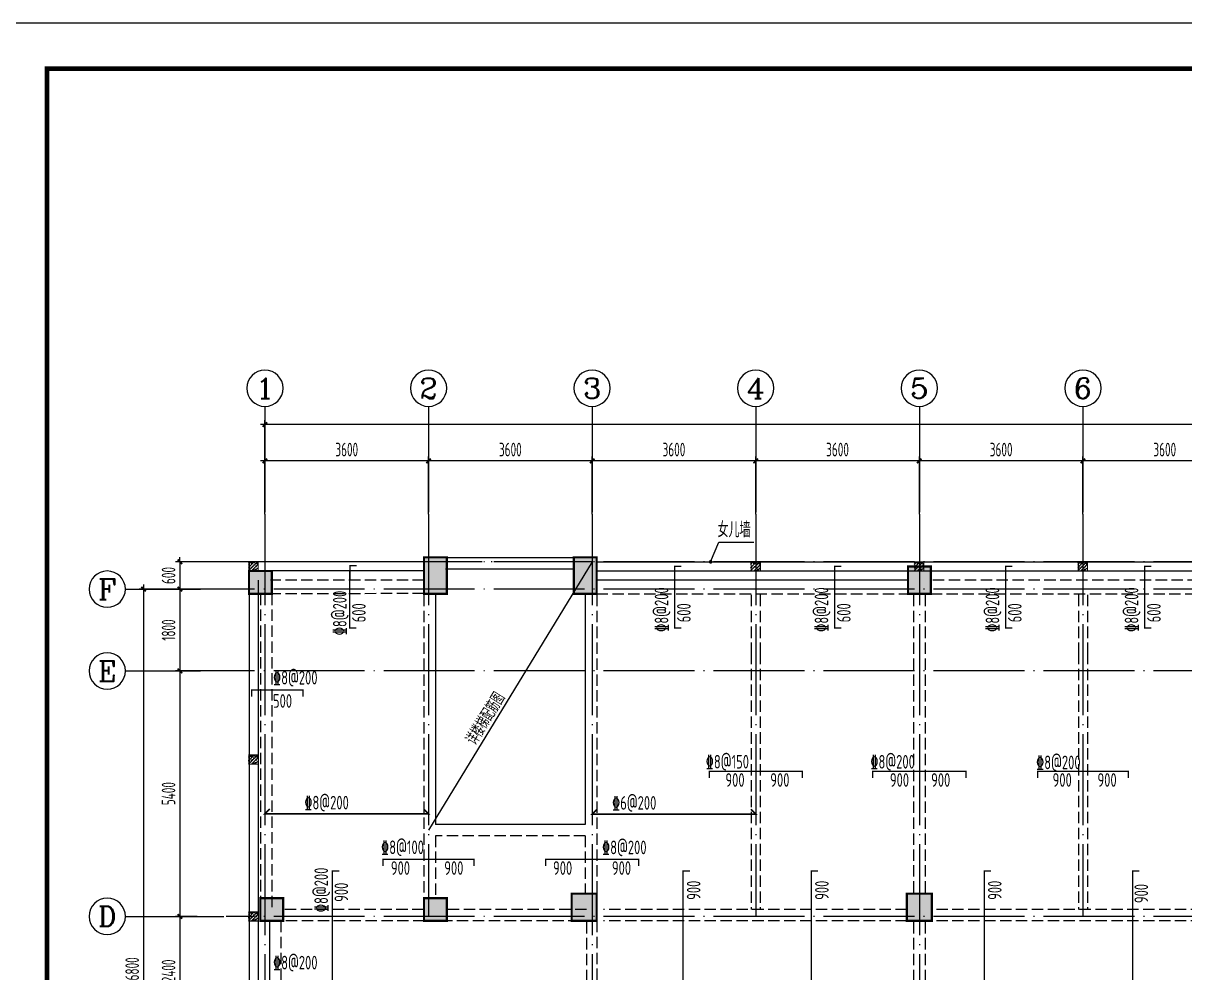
# Model space of a CAD drawing. Extents: x 127019 to 780419, y 327305 to 369305.
# Drawn here: x 602694 to 628253, y 348413 to 369305 of the extents above; entities that cross this region are included whole.
import ezdxf
from ezdxf.enums import TextEntityAlignment as Align

# ---------------------------------------------------------------- set-up
doc = ezdxf.new("R2010")
doc.units = 0
doc.header["$LTSCALE"] = 1000
doc.header["$MEASUREMENT"] = 0
for name, pattern in [('CONTINOUS', [0]), ('DASH', [0.35, 0.25, -0.1]), ('DOTE', [2.42, 2, -0.2, 0.02, -0.2])]:
    doc.linetypes.add(name, pattern=pattern)
doc.layers.get('0').update_dxf_attribs({"linetype": 'CONTINUOUS'})
doc.layers.get('Defpoints').update_dxf_attribs({"linetype": 'CONTINUOUS'})
for name, color, linetype in [('2106', 2, 'CONTINUOUS'), ('AXIS_TEXT', 7, 'CONTINUOUS'), ('COLU', 7, 'CONTINUOUS'), ('COLUMN', 7, 'CONTINUOUS'), ('DIM', 3, 'CONTINUOUS'), ('DIM_LEAD', 3, 'CONTINUOUS'), ('DOTE', 8, 'DOTE'), ('PUB_TEXT', 7, 'CONTINUOUS'), ('PUB_TITLE', 4, 'CONTINUOUS'), ('REIN', 1, 'CONTINUOUS'), ('STAIR', 2, 'CONTINUOUS'), ('TK', 6, 'CONTINUOUS'), ('板底筋', 24, 'CONTINUOUS'), ('板钢筋标', 7, 'CONTINUOUS'), ('构造柱', 7, 'CONTINUOUS'), ('构造柱填充', 7, 'CONTINUOUS'), ('柱涂实', 54, 'CONTINUOUS'), ('梁', 4, 'CONTINUOUS'), ('梁虚线', 4, 'DASH'), ('楼梯间', 7, 'CONTINUOUS')]:
    doc.layers.add(name, color=color, linetype=linetype)
doc.styles.add('_TCH_DIM', font='SIMPLEX', dxfattribs={"bigfont": 'GBCBIG'})
doc.styles.add('COMPLEX', font='COMPLEX.shx')
doc.styles.add('TSSD_Dimension', font='gbxwxt.shx', dxfattribs={"width": 0.7, "bigfont": 'gbhzfs.shx'})
doc.styles.add('TSSD_Rein', font='tssdeng.shx', dxfattribs={"width": 0.6, "bigfont": 'gbhzfs.shx'})
doc.dimstyles.new('TSSD_100_100', dxfattribs={"dimtxt": 300, "dimasz": 100, "dimexe": 100, "dimexo": 250, "dimgap": 100, "dimtad": 1, "dimdec": 0, "dimzin": 0, "dimdsep": 46, "dimtxsty": 'TSSD_Dimension', "dimblk": 'ARCHTICK', "dimcen": 0, "dimdle": 100, "dimclrt": 7, "dimadec": 0, "dimazin": 0, "dimtfac": 1, "dimtdec": 0, "dimtix": 1, "dimtmove": 2, "dimatfit": 3, "dimfxl": 0, "dimtolj": 1, "dimtzin": 0, "dimarcsym": 0})

# ---------------------------------------------------------------- blocks, each defined once
blk = doc.blocks.new('_ArchTick')
at = {"color": 0, "linetype": 'ByBlock', "const_width": 0.4}
blk.add_lwpolyline([(-0.5, -0.5), (0.5, 0.5)], dxfattribs=at)
blk = doc.blocks.new('*D125')
at = {"layer": 'Defpoints', "color": 0, "transparency": 16777216}
for p in [(606850, 357454), (606142, 356854), (606850, 356854)]:
    blk.add_point(p, dxfattribs=at)
at = {"layer": 'DIM', "color": 0, "lineweight": -2, "transparency": 16777216}
for p, q in [((606600, 357454), (606042, 357454)), ((606142, 357454), (606142, 357554)), ((606142, 357454), (606142, 356854)), ((606600, 356854), (606042, 356854)), ((606142, 356854), (606142, 356754))]:
    blk.add_line(p, q, dxfattribs=at)
at = {"layer": 'DIM', "color": 0, "lineweight": -2, "transparency": 16777216, "xscale": 100, "yscale": 100, "zscale": 100}
for p, rotation in [((606142, 357454), 270), ((606142, 356854), 90)]:
    blk.add_blockref('_ArchTick', p, dxfattribs=dict(at, rotation=rotation))
at = {"layer": 'DIM', "color": 7, "transparency": 16777216, "insert": (605892, 357154), "char_height": 300, "attachment_point": 5, "rotation": 90, "style": 'TSSD_Dimension'}
blk.add_mtext('\\A1;600', dxfattribs=at)
blk = doc.blocks.new('*D110')
at = {"layer": 'Defpoints', "color": 0, "transparency": 16777216}
for p in [(608013, 360475), (608013, 358250), (654813, 358250)]:
    blk.add_point(p, dxfattribs=at)
at = {"layer": 'DIM', "color": 0, "lineweight": -2, "transparency": 16777216}
for p, q in [((654913, 360475), (607913, 360475)), ((608013, 358500), (608013, 360575)), ((654813, 358500), (654813, 360575))]:
    blk.add_line(p, q, dxfattribs=at)
at = {"layer": 'DIM', "color": 0, "lineweight": -2, "transparency": 16777216, "xscale": 100, "yscale": 100, "zscale": 100}
for p, rotation in [((608013, 360475), 179.9999999999991), ((654813, 360475), 359.9999999999991)]:
    blk.add_blockref('_ArchTick', p, dxfattribs=dict(at, rotation=rotation))
at = {"layer": 'DIM', "color": 7, "transparency": 16777216, "insert": (631413, 360725), "char_height": 300, "attachment_point": 5, "style": 'TSSD_Dimension'}
blk.add_mtext('\\A1;46800', dxfattribs=at)
blk = doc.blocks.new('*D109')
at = {"layer": 'Defpoints', "color": 0, "transparency": 16777216}
for p in [(608013, 359675), (608013, 358250), (611613, 358250)]:
    blk.add_point(p, dxfattribs=at)
at = {"layer": 'DIM', "color": 0, "lineweight": -2, "transparency": 16777216}
for p, q in [((611713, 359675), (607913, 359675)), ((608013, 358500), (608013, 359775)), ((611613, 358500), (611613, 359775))]:
    blk.add_line(p, q, dxfattribs=at)
at = {"layer": 'DIM', "color": 0, "lineweight": -2, "transparency": 16777216, "xscale": 100, "yscale": 100, "zscale": 100, "rotation": 180}
blk.add_blockref('_ArchTick', (608013, 359675), dxfattribs=at)
at = {"layer": 'DIM', "color": 0, "lineweight": -2, "transparency": 16777216, "xscale": 100, "yscale": 100, "zscale": 100}
blk.add_blockref('_ArchTick', (611613, 359675), dxfattribs=at)
at = {"layer": 'DIM', "color": 7, "transparency": 16777216, "insert": (609813, 359925), "char_height": 300, "attachment_point": 5, "style": 'TSSD_Dimension'}
blk.add_mtext('\\A1;3600', dxfattribs=at)
blk = doc.blocks.new('*D108')
at = {"layer": 'Defpoints', "color": 0, "transparency": 16777216}
for p in [(611613, 359675), (611613, 358250), (615213, 358250)]:
    blk.add_point(p, dxfattribs=at)
at = {"layer": 'DIM', "color": 0, "lineweight": -2, "transparency": 16777216}
for p, q in [((615313, 359675), (611513, 359675)), ((611613, 358500), (611613, 359775)), ((615213, 358500), (615213, 359775))]:
    blk.add_line(p, q, dxfattribs=at)
at = {"layer": 'DIM', "color": 0, "lineweight": -2, "transparency": 16777216, "xscale": 100, "yscale": 100, "zscale": 100, "rotation": 180}
blk.add_blockref('_ArchTick', (611613, 359675), dxfattribs=at)
at = {"layer": 'DIM', "color": 0, "lineweight": -2, "transparency": 16777216, "xscale": 100, "yscale": 100, "zscale": 100}
blk.add_blockref('_ArchTick', (615213, 359675), dxfattribs=at)
at = {"layer": 'DIM', "color": 7, "transparency": 16777216, "insert": (613413, 359925), "char_height": 300, "attachment_point": 5, "style": 'TSSD_Dimension'}
blk.add_mtext('\\A1;3600', dxfattribs=at)
blk = doc.blocks.new('*D107')
at = {"layer": 'Defpoints', "color": 0, "transparency": 16777216}
for p in [(615213, 359675), (615213, 358250), (618813, 358250)]:
    blk.add_point(p, dxfattribs=at)
at = {"layer": 'DIM', "color": 0, "lineweight": -2, "transparency": 16777216}
for p, q in [((618913, 359675), (615113, 359675)), ((615213, 358500), (615213, 359775)), ((618813, 358500), (618813, 359775))]:
    blk.add_line(p, q, dxfattribs=at)
at = {"layer": 'DIM', "color": 0, "lineweight": -2, "transparency": 16777216, "xscale": 100, "yscale": 100, "zscale": 100, "rotation": 180}
blk.add_blockref('_ArchTick', (615213, 359675), dxfattribs=at)
at = {"layer": 'DIM', "color": 0, "lineweight": -2, "transparency": 16777216, "xscale": 100, "yscale": 100, "zscale": 100}
blk.add_blockref('_ArchTick', (618813, 359675), dxfattribs=at)
at = {"layer": 'DIM', "color": 7, "transparency": 16777216, "insert": (617013, 359925), "char_height": 300, "attachment_point": 5, "style": 'TSSD_Dimension'}
blk.add_mtext('\\A1;3600', dxfattribs=at)
blk = doc.blocks.new('*D106')
at = {"layer": 'Defpoints', "color": 0, "transparency": 16777216}
for p in [(618813, 359675), (618813, 358250), (622413, 358250)]:
    blk.add_point(p, dxfattribs=at)
at = {"layer": 'DIM', "color": 0, "lineweight": -2, "transparency": 16777216}
for p, q in [((622513, 359675), (618713, 359675)), ((618813, 358500), (618813, 359775)), ((622413, 358500), (622413, 359775))]:
    blk.add_line(p, q, dxfattribs=at)
at = {"layer": 'DIM', "color": 0, "lineweight": -2, "transparency": 16777216, "xscale": 100, "yscale": 100, "zscale": 100, "rotation": 180}
blk.add_blockref('_ArchTick', (618813, 359675), dxfattribs=at)
at = {"layer": 'DIM', "color": 0, "lineweight": -2, "transparency": 16777216, "xscale": 100, "yscale": 100, "zscale": 100}
blk.add_blockref('_ArchTick', (622413, 359675), dxfattribs=at)
at = {"layer": 'DIM', "color": 7, "transparency": 16777216, "insert": (620613, 359925), "char_height": 300, "attachment_point": 5, "style": 'TSSD_Dimension'}
blk.add_mtext('\\A1;3600', dxfattribs=at)
blk = doc.blocks.new('*D105')
at = {"layer": 'Defpoints', "color": 0, "transparency": 16777216}
for p in [(622413, 359675), (622413, 358250), (626013, 358250)]:
    blk.add_point(p, dxfattribs=at)
at = {"layer": 'DIM', "color": 0, "lineweight": -2, "transparency": 16777216}
for p, q in [((626113, 359675), (622313, 359675)), ((622413, 358500), (622413, 359775)), ((626013, 358500), (626013, 359775))]:
    blk.add_line(p, q, dxfattribs=at)
at = {"layer": 'DIM', "color": 0, "lineweight": -2, "transparency": 16777216, "xscale": 100, "yscale": 100, "zscale": 100, "rotation": 180}
blk.add_blockref('_ArchTick', (622413, 359675), dxfattribs=at)
at = {"layer": 'DIM', "color": 0, "lineweight": -2, "transparency": 16777216, "xscale": 100, "yscale": 100, "zscale": 100}
blk.add_blockref('_ArchTick', (626013, 359675), dxfattribs=at)
at = {"layer": 'DIM', "color": 7, "transparency": 16777216, "insert": (624213, 359925), "char_height": 300, "attachment_point": 5, "style": 'TSSD_Dimension'}
blk.add_mtext('\\A1;3600', dxfattribs=at)
blk = doc.blocks.new('*D104')
at = {"layer": 'Defpoints', "color": 0, "transparency": 16777216}
for p in [(626013, 359675), (626013, 358250), (629613, 358250)]:
    blk.add_point(p, dxfattribs=at)
at = {"layer": 'DIM', "color": 0, "lineweight": -2, "transparency": 16777216}
for p, q in [((629713, 359675), (625913, 359675)), ((626013, 358500), (626013, 359775)), ((629613, 358500), (629613, 359775))]:
    blk.add_line(p, q, dxfattribs=at)
at = {"layer": 'DIM', "color": 0, "lineweight": -2, "transparency": 16777216, "xscale": 100, "yscale": 100, "zscale": 100, "rotation": 180}
blk.add_blockref('_ArchTick', (626013, 359675), dxfattribs=at)
at = {"layer": 'DIM', "color": 0, "lineweight": -2, "transparency": 16777216, "xscale": 100, "yscale": 100, "zscale": 100}
blk.add_blockref('_ArchTick', (629613, 359675), dxfattribs=at)
at = {"layer": 'DIM', "color": 7, "transparency": 16777216, "insert": (627813, 359925), "char_height": 300, "attachment_point": 5, "style": 'TSSD_Dimension'}
blk.add_mtext('\\A1;3600', dxfattribs=at)
blk = doc.blocks.new('_axiso')
blk.add_circle((0, 0), 0.5)
at = {"layer": 'AXIS_TEXT', "style": 'COMPLEX', "width": 1.041667}
blk.add_attdef('A', text='', height=0.56, dxfattribs=at).set_placement((-0.25, -0.28), (0.25, -0.28), align=Align.FIT)
blk = doc.blocks.new('*D97')
at = {"layer": 'Defpoints', "color": 0, "transparency": 16777216}
for p in [(606769, 356854), (605342, 340054), (606769, 340054)]:
    blk.add_point(p, dxfattribs=at)
at = {"layer": 'DIM', "color": 0, "lineweight": -2, "transparency": 16777216}
for p, q in [((606519, 356854), (605242, 356854)), ((605342, 356954), (605342, 339954)), ((606519, 340054), (605242, 340054))]:
    blk.add_line(p, q, dxfattribs=at)
at = {"layer": 'DIM', "color": 0, "lineweight": -2, "transparency": 16777216, "xscale": 100, "yscale": 100, "zscale": 100}
for p, rotation in [((605342, 356854), 90), ((605342, 340054), 270)]:
    blk.add_blockref('_ArchTick', p, dxfattribs=dict(at, rotation=rotation))
at = {"layer": 'DIM', "color": 7, "transparency": 16777216, "insert": (605092, 348454), "char_height": 300, "attachment_point": 5, "rotation": 90, "style": 'TSSD_Dimension'}
blk.add_mtext('\\A1;16800', dxfattribs=at)
blk = doc.blocks.new('*D96')
at = {"layer": 'Defpoints', "color": 0, "transparency": 16777216}
for p in [(606769, 355054), (606142, 349654), (606769, 349654)]:
    blk.add_point(p, dxfattribs=at)
at = {"layer": 'DIM', "color": 0, "lineweight": -2, "transparency": 16777216}
for p, q in [((606519, 355054), (606042, 355054)), ((606142, 355154), (606142, 349554)), ((606519, 349654), (606042, 349654))]:
    blk.add_line(p, q, dxfattribs=at)
at = {"layer": 'DIM', "color": 0, "lineweight": -2, "transparency": 16777216, "xscale": 100, "yscale": 100, "zscale": 100}
for p, rotation in [((606142, 355054), 90), ((606142, 349654), 270)]:
    blk.add_blockref('_ArchTick', p, dxfattribs=dict(at, rotation=rotation))
at = {"layer": 'DIM', "color": 7, "transparency": 16777216, "insert": (605892, 352354), "char_height": 300, "attachment_point": 5, "rotation": 90, "style": 'TSSD_Dimension'}
blk.add_mtext('\\A1;5400', dxfattribs=at)
blk = doc.blocks.new('*D94')
at = {"layer": 'Defpoints', "color": 0, "transparency": 16777216}
for p in [(606769, 349654), (606142, 347254), (606769, 347254)]:
    blk.add_point(p, dxfattribs=at)
at = {"layer": 'DIM', "color": 0, "lineweight": -2, "transparency": 16777216}
for p, q in [((606519, 349654), (606042, 349654)), ((606142, 349754), (606142, 347154)), ((606519, 347254), (606042, 347254))]:
    blk.add_line(p, q, dxfattribs=at)
at = {"layer": 'DIM', "color": 0, "lineweight": -2, "transparency": 16777216, "xscale": 100, "yscale": 100, "zscale": 100}
for p, rotation in [((606142, 349654), 90), ((606142, 347254), 270)]:
    blk.add_blockref('_ArchTick', p, dxfattribs=dict(at, rotation=rotation))
at = {"layer": 'DIM', "color": 7, "transparency": 16777216, "insert": (605892, 348454), "char_height": 300, "attachment_point": 5, "rotation": 90, "style": 'TSSD_Dimension'}
blk.add_mtext('\\A1;2400', dxfattribs=at)
blk = doc.blocks.new('_FZHK')
blk.add_lwpolyline([(-0.5, -0.5), (0.5, -0.5), (0.5, 0.5), (-0.5, 0.5)], close=True)
blk = doc.blocks.new('A$C5E704440')
at = {"layer": '2106', "color": 8}
for points in [[(4000, 700), (3500, 700), (4000, -100), (3500, -100)], [(7300, 700), (6800, 700), (7300, -100), (6800, -100)], [(150, 400), (-350, 400), (150, -100), (-350, -100)], [(14650, 500), (14150, 500), (14650, -100), (14150, -100)], [(400, -6800), (-100, -6800), (400, -7300), (-100, -7300)], [(4000, -6800), (3500, -6800), (4000, -7300), (3500, -7300)], [(7300, -6700), (6750, -6700), (7300, -7300), (6750, -7300)], [(14675, -6700), (14125, -6700), (14675, -7300), (14125, -7300)]]:
    blk.add_solid(points, dxfattribs=at)
at = {"layer": 'COLUMN'}
for points in [[(4000, 700), (3500, 700), (3500, -100), (4000, -100)], [(6800, 700), (7300, 700), (7300, -100), (6800, -100)], [(14150, -100), (14650, -100), (14650, 500), (14150, 500)], [(-100, -6800), (400, -6800), (400, -7300), (-100, -7300)], [(4000, -6800), (3500, -6800), (3500, -7300), (4000, -7300)], [(3500, -6800), (4000, -6800), (4000, -7300), (3500, -7300)], [(6750, -6700), (7300, -6700), (7300, -7300), (6750, -7300)], [(14675, -6700), (14125, -6700), (14125, -7300), (14675, -7300)]]:
    blk.add_lwpolyline(points, close=True, dxfattribs=at)
at = {"layer": 'COLUMN', "xscale": 500, "yscale": 500, "zscale": 500}
blk.add_blockref('_FZHK', (-100, 150), dxfattribs=at)
blk = doc.blocks.new('*D364')
at = {"layer": 'Defpoints', "color": 0, "transparency": 16777216}
for p in [(606850, 356854), (606142, 355054), (606850, 355054)]:
    blk.add_point(p, dxfattribs=at)
at = {"layer": 'DIM', "color": 0, "lineweight": -2, "transparency": 16777216}
for p, q in [((606600, 356854), (606042, 356854)), ((606142, 356954), (606142, 354954)), ((606600, 355054), (606042, 355054))]:
    blk.add_line(p, q, dxfattribs=at)
at = {"layer": 'DIM', "color": 0, "lineweight": -2, "transparency": 16777216, "xscale": 100, "yscale": 100, "zscale": 100}
for p, rotation in [((606142, 356854), 90), ((606142, 355054), 270)]:
    blk.add_blockref('_ArchTick', p, dxfattribs=dict(at, rotation=rotation))
at = {"layer": 'DIM', "color": 7, "transparency": 16777216, "insert": (605892, 355954), "char_height": 300, "attachment_point": 5, "rotation": 90, "style": 'TSSD_Dimension'}
blk.add_mtext('\\A1;1800', dxfattribs=at)

msp = doc.modelspace()

# ---------------------------------------------------------------- hatches: boundary and pattern name
at = {"layer": '构造柱填充'}
h = msp.add_hatch(dxfattribs=at)
h.set_pattern_fill('AN31C', color=256, scale=250, style=0)
h.set_pattern_definition([(45, (669594.514, 319073.68), (-35.35534, 35.35534), []), (50, (669594.51, 319073.68), (179.31505, -15.68803), [18.75, -206.25]), (355, (669594.51, 319073.68), (-34.68783, 188.04803), [15, -165]), (100.4514, (669609.46, 319072.37), (144.62735, 172.3599), [15.93505, -175.28553]), (46.1842, (669594.51, 319123.68), (266.81026, -41.37975), [28.125, -309.375]), (96.6356, (669616.75, 319120.23), (233.6657, 243.5295), [23.9026, -262.9282]), (351.1842, (669594.51, 319123.68), (233.6655, 243.5297), [22.5, -247.5]), (21, (669619.51, 319111.18), (149.22676, -100.65472), [18.75, -206.25]), (326, (669619.51, 319111.18), (60.82883, 181.2875), [15, -165]), (71.4514, (669631.95, 319102.79), (210.05566, 80.63262), [15.93505, -175.28553]), (37.5, (669594.514, 319073.68), (3.039964, 83.223463), [0, -163, 0, -167.5, 0, -165.625]), (7.5, (669594.51, 319073.68), (65.76738, 98.60293), [0, -95.5, 0, -159.25, 0, -63.125]), (327.5, (669538.764, 319073.68), (133.45561, -5.63872), [0, -62.5, 0, -195, 0, -258.75]), (317.5, (669513.76, 319073.68), (145.79654, 25.02625), [0, -81.25, 0, -129.5, 0, -183.75])])
h.paths.add_polyline_path([(607850.6, 357454.6), (607650.6, 357454.6), (607650.6, 357254.6), (607850.6, 357254.6)])
h = msp.add_hatch(dxfattribs=at)
h.set_pattern_fill('AN31C', color=256, scale=250, style=0)
h.set_pattern_definition([(45, (680644.514, 319071.343), (-35.35534, 35.35534), []), (50, (680644.51, 319071.34), (179.31505, -15.68803), [18.75, -206.25]), (355, (680644.51, 319071.34), (-34.68783, 188.04803), [15, -165]), (100.4514, (680659.46, 319070.04), (144.62735, 172.3599), [15.93505, -175.28553]), (46.1842, (680644.51, 319121.34), (266.81026, -41.37975), [28.125, -309.375]), (96.6356, (680666.75, 319117.9), (233.6657, 243.5295), [23.9026, -262.9282]), (351.1842, (680644.51, 319121.34), (233.6655, 243.5297), [22.5, -247.5]), (21, (680669.51, 319108.84), (149.22676, -100.65472), [18.75, -206.25]), (326, (680669.51, 319108.84), (60.82883, 181.2875), [15, -165]), (71.4514, (680681.95, 319100.45), (210.05566, 80.63262), [15.93505, -175.28553]), (37.5, (680644.514, 319071.34), (3.039964, 83.223463), [0, -163, 0, -167.5, 0, -165.625]), (7.5, (680644.51, 319071.34), (65.76738, 98.60293), [0, -95.5, 0, -159.25, 0, -63.125]), (327.5, (680588.764, 319071.34), (133.45561, -5.63872), [0, -62.5, 0, -195, 0, -258.75]), (317.5, (680563.76, 319071.34), (145.79654, 25.02625), [0, -81.25, 0, -129.5, 0, -183.75])])
h.paths.add_polyline_path([(618900.6, 357452.3), (618700.6, 357452.3), (618700.6, 357252.3), (618900.6, 357252.3)])
h = msp.add_hatch(dxfattribs=at)
h.set_pattern_fill('AN31C', color=256, scale=250, style=0)
h.set_pattern_definition([(45, (684244.514, 319073.68), (-35.35534, 35.35534), []), (50, (684244.51, 319073.68), (179.31505, -15.68803), [18.75, -206.25]), (355, (684244.51, 319073.68), (-34.68783, 188.04803), [15, -165]), (100.4514, (684259.46, 319072.37), (144.62735, 172.3599), [15.93505, -175.28553]), (46.1842, (684244.51, 319123.68), (266.81026, -41.37975), [28.125, -309.375]), (96.6356, (684266.75, 319120.23), (233.6657, 243.5295), [23.9026, -262.9282]), (351.1842, (684244.51, 319123.68), (233.6655, 243.5297), [22.5, -247.5]), (21, (684269.51, 319111.18), (149.22676, -100.65472), [18.75, -206.25]), (326, (684269.51, 319111.18), (60.82883, 181.2875), [15, -165]), (71.4514, (684281.95, 319102.79), (210.05566, 80.63262), [15.93505, -175.28553]), (37.5, (684244.514, 319073.68), (3.039964, 83.223463), [0, -163, 0, -167.5, 0, -165.625]), (7.5, (684244.51, 319073.68), (65.76738, 98.60293), [0, -95.5, 0, -159.25, 0, -63.125]), (327.5, (684188.764, 319073.68), (133.45561, -5.63872), [0, -62.5, 0, -195, 0, -258.75]), (317.5, (684163.76, 319073.68), (145.79654, 25.02625), [0, -81.25, 0, -129.5, 0, -183.75])])
h.paths.add_polyline_path([(622500.6, 357454.6), (622300.6, 357454.6), (622300.6, 357254.6), (622500.6, 357254.6)])
h = msp.add_hatch(dxfattribs=at)
h.set_pattern_fill('AN31C', color=256, scale=250, style=0)
h.set_pattern_definition([(45, (687844.514, 319073.68), (-35.35534, 35.35534), []), (50, (687844.51, 319073.68), (179.31505, -15.68803), [18.75, -206.25]), (355, (687844.51, 319073.68), (-34.68783, 188.04803), [15, -165]), (100.4514, (687859.46, 319072.37), (144.62735, 172.3599), [15.93505, -175.28553]), (46.1842, (687844.51, 319123.68), (266.81026, -41.37975), [28.125, -309.375]), (96.6356, (687866.75, 319120.23), (233.6657, 243.5295), [23.9026, -262.9282]), (351.1842, (687844.51, 319123.68), (233.6655, 243.5297), [22.5, -247.5]), (21, (687869.51, 319111.18), (149.22676, -100.65472), [18.75, -206.25]), (326, (687869.51, 319111.18), (60.82883, 181.2875), [15, -165]), (71.4514, (687881.95, 319102.79), (210.05566, 80.63262), [15.93505, -175.28553]), (37.5, (687844.514, 319073.68), (3.039964, 83.223463), [0, -163, 0, -167.5, 0, -165.625]), (7.5, (687844.51, 319073.68), (65.76738, 98.60293), [0, -95.5, 0, -159.25, 0, -63.125]), (327.5, (687788.764, 319073.68), (133.45561, -5.63872), [0, -62.5, 0, -195, 0, -258.75]), (317.5, (687763.76, 319073.68), (145.79654, 25.02625), [0, -81.25, 0, -129.5, 0, -183.75])])
h.paths.add_polyline_path([(626100.6, 357454.6), (625900.6, 357454.6), (625900.6, 357254.6), (626100.6, 357254.6)])
h = msp.add_hatch(dxfattribs=at)
h.set_pattern_fill('AN31C', color=256, scale=250, style=0)
h.set_pattern_definition([(45, (669594.514, 314822.68), (-35.35534, 35.35534), []), (50, (669594.51, 314822.68), (179.31505, -15.68803), [18.75, -206.25]), (355, (669594.51, 314822.68), (-34.68783, 188.04803), [15, -165]), (100.4514, (669609.46, 314821.37), (144.62735, 172.3599), [15.93505, -175.28553]), (46.1842, (669594.51, 314872.68), (266.81026, -41.37975), [28.125, -309.375]), (96.6356, (669616.75, 314869.23), (233.6657, 243.5295), [23.9026, -262.9282]), (351.1842, (669594.51, 314872.68), (233.6655, 243.5297), [22.5, -247.5]), (21, (669619.51, 314860.18), (149.22676, -100.65472), [18.75, -206.25]), (326, (669619.51, 314860.18), (60.82883, 181.2875), [15, -165]), (71.4514, (669631.95, 314851.79), (210.05566, 80.63262), [15.93505, -175.28553]), (37.5, (669594.514, 314822.68), (3.039964, 83.223463), [0, -163, 0, -167.5, 0, -165.625]), (7.5, (669594.51, 314822.68), (65.76738, 98.60293), [0, -95.5, 0, -159.25, 0, -63.125]), (327.5, (669538.764, 314822.68), (133.45561, -5.63872), [0, -62.5, 0, -195, 0, -258.75]), (317.5, (669513.76, 314822.68), (145.79654, 25.02625), [0, -81.25, 0, -129.5, 0, -183.75])])
h.paths.add_polyline_path([(607850.6, 353203.6), (607650.6, 353203.6), (607650.6, 353003.6), (607850.6, 353003.6)])
h = msp.add_hatch(dxfattribs=at)
h.set_pattern_fill('AN31C', color=256, scale=250, style=0)
h.set_pattern_definition([(45, (669594.514, 311372.68), (-35.35534, 35.35534), []), (50, (669594.51, 311372.68), (179.31505, -15.68803), [18.75, -206.25]), (355, (669594.51, 311372.68), (-34.68783, 188.04803), [15, -165]), (100.4514, (669609.46, 311371.37), (144.62735, 172.3599), [15.93505, -175.28553]), (46.1842, (669594.51, 311422.68), (266.81026, -41.37975), [28.125, -309.375]), (96.6356, (669616.75, 311419.23), (233.6657, 243.5295), [23.9026, -262.9282]), (351.1842, (669594.51, 311422.68), (233.6655, 243.5297), [22.5, -247.5]), (21, (669619.51, 311410.18), (149.22676, -100.65472), [18.75, -206.25]), (326, (669619.51, 311410.18), (60.82883, 181.2875), [15, -165]), (71.4514, (669631.95, 311401.79), (210.05566, 80.63262), [15.93505, -175.28553]), (37.5, (669594.514, 311372.68), (3.039964, 83.223463), [0, -163, 0, -167.5, 0, -165.625]), (7.5, (669594.51, 311372.68), (65.76738, 98.60293), [0, -95.5, 0, -159.25, 0, -63.125]), (327.5, (669538.764, 311372.68), (133.45561, -5.63872), [0, -62.5, 0, -195, 0, -258.75]), (317.5, (669513.76, 311372.68), (145.79654, 25.02625), [0, -81.25, 0, -129.5, 0, -183.75])])
h.paths.add_polyline_path([(607850.6, 349753.6), (607650.6, 349753.6), (607650.6, 349553.6), (607850.6, 349553.6)])

# ---------------------------------------------------------------- linework, layer by layer
at = {"layer": 'COLU'}
for p, q in [((612012.6, 357553.6), (612012.6, 356753.6)), ((615312.6, 357553.6), (615312.6, 356753.6))]:
    msp.add_line(p, q, dxfattribs=at)
at = {"layer": 'COLU', "const_width": 50}
for points in [[(611512.6, 357553.6), (612012.6, 357553.6), (612012.6, 356753.6), (611512.6, 356753.6)], [(614812.6, 357553.6), (615312.6, 357553.6), (615312.6, 356753.6), (614812.6, 356753.6)], [(622162.6, 357353.6), (622662.6, 357353.6), (622662.6, 356753.6), (622162.6, 356753.6)], [(607662.6, 357253.3), (608162.6, 357253.3), (608162.6, 356753.3), (607662.6, 356753.3)], [(607662.6, 357253.3), (608162.6, 357253.3), (608162.6, 356753.3), (607662.6, 356753.3)], [(614762.6, 350153.6), (615312.6, 350153.6), (615312.6, 349553.6), (614762.6, 349553.6)], [(622137.6, 350153.6), (622687.6, 350153.6), (622687.6, 349553.6), (622137.6, 349553.6)], [(607912.2, 350053.9), (608412.2, 350053.9), (608412.2, 349553.9), (607912.2, 349553.9)], [(611512.6, 350053.1), (612012.6, 350053.1), (612012.6, 349553.1), (611512.6, 349553.1)], [(611512.6, 350053.1), (612012.6, 350053.1), (612012.6, 349553.1), (611512.6, 349553.1)]]:
    msp.add_lwpolyline(points, close=True, dxfattribs=at)
msp.add_lwpolyline([(607912.2, 349553.9), (607912.2, 350053.9), (608412.2, 350053.9), (608412.2, 349553.9), (608162.2, 349553.9)], dxfattribs=at)
at = {"layer": 'DIM'}
for p, q in [((608012.6, 360875.1), (608012.6, 358550.1)), ((611612.6, 360875.1), (611612.6, 358550.1)), ((615212.6, 360875.1), (615212.6, 358550.1)), ((618812.6, 360875.1), (618812.6, 358550.1)), ((622412.6, 360875.1), (622412.6, 358550.1)), ((626012.6, 360875.1), (626012.6, 358550.1)), ((604942.1, 356853.6), (606592.3, 356853.6)), ((604942.1, 355053.6), (606592.3, 355053.6)), ((604942.1, 349653.6), (607108.7, 349653.6))]:
    msp.add_line(p, q, dxfattribs=at)
at = {"layer": 'DIM_LEAD', "linetype": 'CONTINOUS'}
for p, q in [((617819.7, 357454.6), (617999.5, 357887.5)), ((617999.5, 357887.5), (618773.3, 357887.5))]:
    msp.add_line(p, q, dxfattribs=at)
at = {"layer": 'DIM_LEAD', "linetype": 'CONTINOUS', "const_width": 40}
msp.add_lwpolyline([(617812.1, 357436.1, 1), (617827.4, 357473.1, 1)], format="xyb", close=True, dxfattribs=at)
at = {"layer": 'DOTE'}
for p, q in [((608012.6, 358500.1), (608012.6, 338120.6)), ((611612.6, 358500.1), (611612.6, 349653.6)), ((615212.6, 358500.1), (615212.6, 338120.6)), ((618812.6, 358500.1), (618812.6, 349653.6)), ((622412.6, 358500.1), (622412.6, 338120.6)), ((626012.6, 358500.1), (626012.6, 349653.6)), ((615212.6, 357453.6), (606600.2, 357453.6)), ((656186.1, 357453.6), (606600.2, 357453.6)), ((656186.1, 356853.6), (606518.6, 356853.6)), ((656186.1, 355053.6), (606518.6, 355053.6)), ((656186.1, 349653.6), (607158.7, 349653.6))]:
    msp.add_line(p, q, dxfattribs=at)
at = {"layer": 'PUB_TITLE'}
msp.add_lwpolyline([(602219.2, 327305.3), (661619.2, 327305.3), (661619.2, 369305.3), (602219.2, 369305.3)], close=True, dxfattribs=at)
at = {"layer": 'PUB_TITLE', "const_width": 100}
msp.add_lwpolyline([(603219.2, 328305.3), (660619.2, 328305.3), (660619.2, 368305.3), (603219.2, 368305.3)], close=True, dxfattribs=at)
at = {"layer": 'REIN', "linetype": 'CONTINOUS', "const_width": 30}
for points in [[(610027, 355996.3), (609877, 355996.3), (609881.7, 357370.2), (610031.7, 357370.2)], [(617178.3, 355996.3), (617028.3, 355996.3), (617028.3, 357354.6), (617178.3, 357354.6)], [(620698.1, 355996.3), (620548.1, 355996.3), (620548.1, 357354.6), (620698.1, 357354.6)], [(624460.8, 355996.3), (624310.8, 355996.3), (624310.8, 357354.6), (624460.8, 357354.6)], [(627521.2, 355996.3), (627371.2, 355996.3), (627371.2, 357354.6), (627521.2, 357354.6)], [(608850.9, 354486.4), (608850.9, 354636.4), (607719.9, 354636.4), (607719.9, 354486.4)], [(609647.1, 350654.6), (609497.1, 350654.6), (609497.1, 346258), (609647.1, 346258)], [(617363.6, 350654.6), (617213.6, 350654.6), (617213.6, 346258), (617363.6, 346258)], [(620185.6, 350654.6), (620035.6, 350654.6), (620035.6, 346258), (620185.6, 346258)], [(623990, 350651.2), (623840, 350651.2), (623840, 346254.6), (623990, 346254.6)], [(627256.4, 350651.2), (627106.4, 350651.2), (627106.4, 346254.6), (627256.4, 346254.6)]]:
    msp.add_lwpolyline(points, dxfattribs=at)
at = {"layer": 'REIN', "const_width": 30}
for points in [[(619838.5, 352698.5), (619838.5, 352848.5), (617788.5, 352848.5), (617788.5, 352698.5)], [(623438.5, 352698.5), (623438.5, 352848.5), (621388.5, 352848.5), (621388.5, 352698.5)], [(627013.5, 352698.5), (627013.5, 352848.5), (625013.5, 352848.5), (625013.5, 352698.5)], [(612613.5, 350760.6), (612613.5, 350910.6), (610613.5, 350910.6), (610613.5, 350760.6)], [(616238.5, 350760.6), (616238.5, 350910.6), (614188.5, 350910.6), (614188.5, 350760.6)]]:
    msp.add_lwpolyline(points, dxfattribs=at)
at = {"layer": 'STAIR', "linetype": 'Continuous'}
for p, q in [((611512.6, 357453.6), (607662.6, 357453.6)), ((607662.6, 357453.6), (607662.6, 339254.6)), ((615312.6, 357454.6), (629512.6, 357454.6)), ((611512.6, 357253.6), (607662.6, 357253.6)), ((615312.6, 357254.6), (629712.6, 357254.6)), ((607862.6, 357054.6), (607862.6, 339454.6))]:
    msp.add_line(p, q, dxfattribs=at)
at = {"layer": 'TK', "color": 7, "linetype": 'CONTINOUS'}
msp.add_line((615212.6, 357453.6), (611612.6, 351553.6), dxfattribs=at)
at = {"layer": '板底筋', "const_width": 35}
for points in [[(608119.6, 352016.4), (608013.5, 351910.3), (611613.5, 351910.3), (611507.5, 352016.4)], [(615319.6, 352010.8), (615213.5, 351904.7), (618813.5, 351904.7), (618707.5, 352010.8)]]:
    msp.add_lwpolyline(points, dxfattribs=at)
at = {"layer": '构造柱', "const_width": 25}
for points in [[(607662.6, 357254.6), (607862.6, 357254.6), (607862.6, 357454.6), (607662.6, 357454.6)], [(618712.6, 357252.3), (618912.6, 357252.3), (618912.6, 357452.3), (618712.6, 357452.3)], [(622312.6, 357254.6), (622512.6, 357254.6), (622512.6, 357454.6), (622312.6, 357454.6)], [(625912.6, 357254.6), (626112.6, 357254.6), (626112.6, 357454.6), (625912.6, 357454.6)], [(607662.6, 353003.6), (607862.6, 353003.6), (607862.6, 353203.6), (607662.6, 353203.6)], [(607662.6, 349553.6), (607862.6, 349553.6), (607862.6, 349753.6), (607662.6, 349753.6)]]:
    msp.add_lwpolyline(points, close=True, dxfattribs=at)
at = {"layer": '梁'}
for p, q in [((611987.6, 357553.6), (614812.6, 357553.6)), ((611987.6, 357303.6), (614812.6, 357303.6)), ((622162.3, 357053.6), (615308.6, 357053.6)), ((611762.6, 356728.6), (611762.6, 351678.6)), ((615062.6, 356728.6), (615062.6, 351678.6)), ((615062.6, 351678.6), (611762.6, 351678.6)), ((608112.6, 349551.9), (608112.6, 347353.6))]:
    msp.add_line(p, q, dxfattribs=at)
at = {"layer": '梁虚线'}
for p, q in [((611512.6, 357053.6), (608137.6, 357053.6)), ((629612.6, 357053.6), (622662.3, 357053.6)), ((607912.6, 356754.6), (607912.6, 349929.6)), ((611512.6, 356754.6), (608137.6, 356753.6)), ((608162.6, 356754.6), (608162.6, 349804.6)), ((611512.6, 356728.6), (611512.6, 350028.6)), ((615308.6, 356753.6), (622162.3, 356753.6)), ((615312.6, 356728.6), (615312.6, 350153.6)), ((618712.6, 356728.6), (618712.6, 355453.6)), ((618912.6, 356728.6), (618912.6, 355453.6)), ((622287.6, 356728.6), (622287.6, 350153.6)), ((622537.6, 356728.6), (622537.6, 350153.6)), ((622662.3, 356753.6), (629362.3, 356753.6)), ((625912.6, 356728.6), (625912.6, 355453.6)), ((626112.6, 356728.6), (626112.6, 355453.6)), ((618712.6, 355453.6), (618712.6, 349803.6)), ((618912.6, 355453.6), (618912.6, 349803.6)), ((625912.6, 355453.6), (625912.6, 349803.6)), ((626112.6, 355453.6), (626112.6, 349803.6)), ((615062.6, 351428.6), (611762.6, 351428.6)), ((611762.6, 351428.6), (611762.6, 350061.1)), ((615062.6, 351428.6), (615062.6, 350153.6)), ((611503.6, 349803.6), (608367.2, 349803.6)), ((615087.6, 349803.6), (612012.6, 349803.6)), ((622137.6, 349803.6), (615462.3, 349803.6)), ((629337.6, 349803.6), (622680.5, 349803.6)), ((611525.1, 349553.6), (608137.6, 349553.6)), ((608362.6, 349553.6), (608362.6, 347378.6)), ((614937.6, 349553.6), (611862.6, 349553.6)), ((615087.6, 349528.6), (615087.6, 347353.6)), ((615312.6, 349553.6), (615312.6, 347353.6)), ((622137.6, 349553.6), (615462.3, 349553.6)), ((622287.6, 349528.6), (622287.6, 347378.6)), ((622537.6, 349528.6), (622537.6, 347378.6)), ((629337.6, 349553.6), (622680.5, 349553.6))]:
    msp.add_line(p, q, dxfattribs=at)

# ---------------------------------------------------------------- block references
at = {"layer": 'DIM'}
ref = msp.add_blockref('_axiso', (608012.6, 361275.1), dxfattribs=dict(at, xscale=-800, yscale=800, zscale=800, rotation=180))
ref.add_attrib('A', '1', dxfattribs={"layer": 'AXIS_TEXT', "height": 448, "style": 'COMPLEX', "width": 2.083333}).set_placement((607812.6, 361051.1), (608212.6, 361051.1), align=Align.FIT)
ref = msp.add_blockref('_axiso', (611612.6, 361275.1), dxfattribs=dict(at, xscale=-800, yscale=800, zscale=800, rotation=180))
ref.add_attrib('A', '2', dxfattribs={"layer": 'AXIS_TEXT', "height": 448, "style": 'COMPLEX', "width": 1.339286}).set_placement((611412.6, 361051.1), (611812.6, 361051.1), align=Align.FIT)
ref = msp.add_blockref('_axiso', (615212.6, 361275.1), dxfattribs=dict(at, xscale=-800, yscale=800, zscale=800, rotation=180))
ref.add_attrib('A', '3', dxfattribs={"layer": 'AXIS_TEXT', "height": 448, "style": 'COMPLEX', "width": 1.339286}).set_placement((615012.6, 361051.1), (615412.6, 361051.1), align=Align.FIT)
ref = msp.add_blockref('_axiso', (618812.6, 361275.1), dxfattribs=dict(at, xscale=-800, yscale=800, zscale=800, rotation=180))
ref.add_attrib('A', '4', dxfattribs={"layer": 'AXIS_TEXT', "height": 448, "style": 'COMPLEX', "width": 1.171875}).set_placement((618612.6, 361051.1), (619012.6, 361051.1), align=Align.FIT)
ref = msp.add_blockref('_axiso', (622412.6, 361275.1), dxfattribs=dict(at, xscale=-800, yscale=800, zscale=800, rotation=180))
ref.add_attrib('A', '5', dxfattribs={"layer": 'AXIS_TEXT', "height": 448, "style": 'COMPLEX', "width": 1.339286}).set_placement((622212.6, 361051.1), (622612.6, 361051.1), align=Align.FIT)
ref = msp.add_blockref('_axiso', (626012.6, 361275.1), dxfattribs=dict(at, xscale=-800, yscale=800, zscale=800, rotation=180))
ref.add_attrib('A', '6', dxfattribs={"layer": 'AXIS_TEXT', "height": 448, "style": 'COMPLEX', "width": 1.339286}).set_placement((625812.6, 361051.1), (626212.6, 361051.1), align=Align.FIT)
ref = msp.add_blockref('_axiso', (604542.1, 356853.6), dxfattribs=dict(at, xscale=-800, yscale=800, zscale=800))
ref.add_attrib('A', 'F', dxfattribs={"layer": 'AXIS_TEXT', "height": 448, "style": 'COMPLEX', "width": 1.171875}).set_placement((604342.1, 356629.6), (604742.1, 356629.6), align=Align.FIT)
ref = msp.add_blockref('_axiso', (604542.1, 355053.6), dxfattribs=dict(at, xscale=-800, yscale=800, zscale=800))
ref.add_attrib('A', 'E', dxfattribs={"layer": 'AXIS_TEXT', "height": 448, "style": 'COMPLEX', "width": 1.171875}).set_placement((604342.1, 354829.6), (604742.1, 354829.6), align=Align.FIT)
ref = msp.add_blockref('_axiso', (604542.1, 349653.6), dxfattribs=dict(at, xscale=-800, yscale=800, zscale=800))
ref.add_attrib('A', 'D', dxfattribs={"layer": 'AXIS_TEXT', "height": 448, "style": 'COMPLEX', "width": 1.102941}).set_placement((604342.1, 349429.6), (604742.1, 349429.6), align=Align.FIT)
at = {"layer": '柱涂实', "color": 7, "linetype": 'CONTINOUS'}
msp.add_blockref('A$C5E704440', (608012.6, 356854.6), dxfattribs=at)

# ---------------------------------------------------------------- texts
at = {"layer": 'PUB_TEXT', "linetype": 'CONTINOUS', "style": '_TCH_DIM'}
msp.add_text('女儿墙', height=337.59, dxfattribs=at).set_placement((617972, 357992.5))
at = {"layer": '板钢筋标', "style": 'TSSD_Rein', "width": 0.7}
for s, p in [('%%1328@200 ', (616889.4, 355913.8)), ('%%1328@200 ', (620409.3, 355913.8)), ('%%1328@200 ', (624171.9, 355913.8)), ('%%1328@200 ', (627232.3, 355913.8)), ('%%1328@200 ', (609809.6, 355839)), ('600', (610229.7, 356123.5)), ('600', (617381, 356123.5)), ('600', (620900.9, 356123.5)), ('600', (624663.5, 356123.5)), ('600', (627723.9, 356123.5)), ('%%1328@200 ', (609400.9, 349746.8)), ('900', (617596.4, 350017.4)), ('900', (620418.5, 350017.4)), ('900', (624222.9, 350017.4)), ('900', (609843.5, 349973.3)), ('900', (627446.2, 349945.5))]:
    msp.add_text(s, height=300, rotation=90, dxfattribs=at).set_placement(p)
for s, p in [('%%1328@200 ', (608189.7, 354755.2)), ('500 ', (608189.7, 354243.2)), ('%%1328@150 ', (617711.5, 352906.6)), ('%%1328@200 ', (621333.4, 352905.1)), ('%%1328@200 ', (624980.8, 352890.8)), ('900', (618145.2, 352505.4)), ('900', (619132.8, 352505.4)), ('900', (621764.2, 352505.4)), ('900', (622671.6, 352505.4)), ('900', (625345.2, 352505.4)), ('900', (626332.8, 352505.4)), ('%%1328@200 ', (608878.5, 352006.4)), ('%%1326@200 ', (615651.4, 352000.9)), ('%%1328@100 ', (610567.6, 351023.9)), ('%%1328@200 ', (615429.6, 351020.6)), ('900', (610783.8, 350567.5)), ('900', (611958.2, 350567.5)), ('900', (614352.2, 350567.5)), ('900', (615647.5, 350567.5)), ('%%1328@200 ', (608189.7, 348486.9))]:
    msp.add_text(s, height=300, dxfattribs=at).set_placement(p)
at = {"layer": '楼梯间', "style": 'TSSD_Rein', "width": 0.7}
msp.add_text('详楼梯配筋图', height=300, rotation=58.2883, dxfattribs=at).set_placement((612659.3, 353393.9))

# ---------------------------------------------------------------- dimensions: what is measured, and where the dimension line sits
at = {"layer": 'DIM'}
for p1, p2, distance, picture, middle in [((654812.6, 358250.1), (608012.6, 358250.1), -2225, '*D110', (631412.6, 360725.1)), ((606850.2, 357453.6), (606850.2, 356853.6), -708.2, '*D125', (605892.1, 357153.6)), ((606768.6, 356853.6), (606768.6, 340053.6), -1426.5, '*D97', (605092.1, 348453.6)), ((606850.2, 356853.6), (606850.2, 355053.6), -708.2, '*D364', (605892.1, 355953.6)), ((606768.6, 355053.6), (606768.6, 349653.6), -626.5, '*D96', (605892.1, 352353.6))]:
    dim = msp.add_aligned_dim(p1=p1, p2=p2, distance=distance, dimstyle='TSSD_100_100', dxfattribs=at)
    dim.commit()
    dim.dimension.update_dxf_attribs({"geometry": picture, "text_midpoint": middle})
for base, p1, p2, picture, middle in [((608012.6, 359675.1), (611612.6, 358250.1), (608012.6, 358250.1), '*D109', (609812.6, 359925.1)), ((611612.6, 359675.1), (615212.6, 358250.1), (611612.6, 358250.1), '*D108', (613412.6, 359925.1)), ((615212.6, 359675.1), (618812.6, 358250.1), (615212.6, 358250.1), '*D107', (617012.6, 359925.1)), ((618812.6, 359675.1), (622412.6, 358250.1), (618812.6, 358250.1), '*D106', (620612.6, 359925.1)), ((622412.6, 359675.1), (626012.6, 358250.1), (622412.6, 358250.1), '*D105', (624212.6, 359925.1)), ((626012.6, 359675.1), (629612.6, 358250.1), (626012.6, 358250.1), '*D104', (627812.6, 359925.1))]:
    dim = msp.add_linear_dim(base=base, p1=p1, p2=p2, dimstyle='TSSD_100_100', dxfattribs=at)
    dim.commit()
    dim.dimension.update_dxf_attribs({"geometry": picture, "text_midpoint": middle})
dim = msp.add_linear_dim(base=(606142.1, 347253.6), p1=(606768.6, 349653.6), p2=(606768.6, 347253.6), angle=90, dimstyle='TSSD_100_100', dxfattribs=at)
dim.commit()
dim.dimension.update_dxf_attribs({"geometry": '*D94', "text_midpoint": (605892.1, 348453.6)})

doc.saveas('drawing.dxf')
